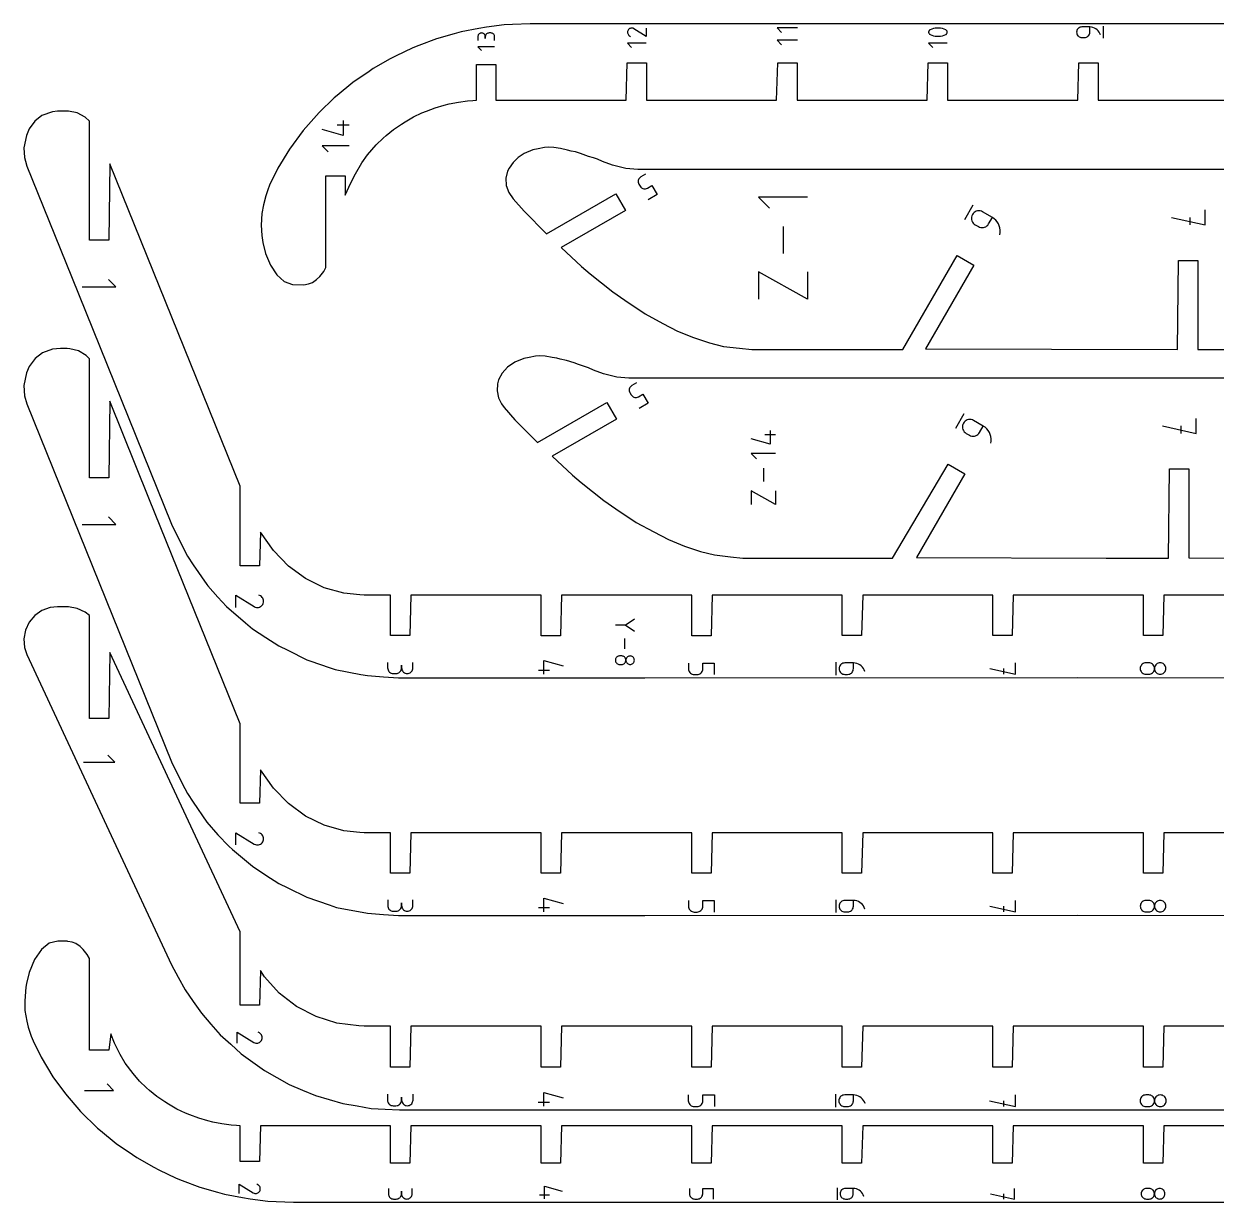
# Model space of a CAD drawing. Extents: x 8 to 595, y 8 to 396.
# Drawn here: x 229.1 to 398.8, y 226.1 to 393.7 of the extents above; entities that cross this region are included whole.
import ezdxf

# ---------------------------------------------------------------- set-up
doc = ezdxf.new("R2010")
doc.units = 0
doc.layers.add('Layer_1', color=7, linetype='CONTINUOUS')

msp = doc.modelspace()

# ---------------------------------------------------------------- linework, layer by layer
at = {"layer": 'Layer_1', "color": 5}
for points in [[(410.989445, 393.739309), (358.900279, 393.739309), (356.398344, 393.739309), (301.140628, 393.739309), (298.649847, 393.639272), (297.474099, 393.576693), (294.953883, 393.272217), (293.859806, 393.09604), (291.329621, 392.582963), (290.333881, 392.311483), (287.814225, 391.58747), (285.300405, 390.641818), (284.441088, 390.305695), (281.972504, 389.142593), (281.239495, 388.760846), (278.839171, 387.382518), (278.234404, 386.978686), (275.925223, 385.389638), (273.675661, 383.550925), (273.250709, 383.193868), (271.135464, 381.146928), (268.873068, 378.581348), (266.89735, 375.888038), (265.263686, 373.18885), (264.067935, 370.765041), (263.804407, 370.136991), (263.521973, 369.283597), (263.19566, 367.977878), (262.955147, 366.768129), (262.890229, 365.07252), (262.986283, 363.625825), (263.136425, 362.609391), (263.507375, 361.040736), (264.182637, 359.413302), (265.084196, 358.019657), (266.145757, 357.077186), (267.313, 356.67164), (268.933033, 356.623394), (269.635446, 356.767003), (270.159748, 356.951474), (270.75687, 357.375185), (271.212052, 357.798465), (271.774013, 358.516216), (272.103662, 359.06752), (272.103662, 372.095775), (274.853646, 372.095772), (274.853646, 369.370528), (275.655104, 371.133821), (276.280131, 372.408883), (277.198035, 373.956879), (278.021432, 375.082734), (279.23751, 376.507145), (280.225799, 377.463106), (280.644638, 377.835286), (281.71195, 378.707678), (282.831261, 379.477918), (283.368435, 379.815721), (284.546787, 380.492112), (285.763447, 381.065136), (286.401414, 381.334471), (287.656484, 381.806601), (288.93754, 382.174707), (289.648479, 382.348256), (290.947195, 382.611499), (292.260725, 382.770101), (293.008913, 382.829872), (293.53222, 382.857367), (293.53222, 387.945149), (296.282225, 387.945149), (296.282225, 382.895023), (314.810788, 382.882524), (314.960803, 388.185917), (317.710804, 388.185917), (317.710804, 382.895023), (336.23937, 382.882524), (336.389361, 388.185917), (339.139366, 388.185917), (339.139366, 382.895023), (357.667949, 382.882524), (357.81794, 388.185917), (360.567945, 388.185917), (360.567945, 382.895023), (379.096507, 382.882524), (379.246519, 388.185917), (381.996503, 388.185917), (381.996503, 382.895023), (400.525086, 382.882524)], [(409.868589, 312.419936), (391.340016, 312.432424), (391.190015, 306.689759), (388.44001, 306.689759), (388.44001, 312.419922), (369.911437, 312.43241), (369.761447, 306.689745), (367.011442, 306.689745), (367.011442, 312.419908), (348.482869, 312.432396), (348.332868, 306.68281), (345.582873, 306.68281), (345.582873, 312.419893), (327.0543, 312.432382), (326.904296, 306.675874), (324.154305, 306.675874), (324.154305, 312.419879), (305.625728, 312.432368), (305.475727, 306.67671), (302.725729, 306.67671), (302.725729, 312.419865), (284.197156, 312.432354), (284.047159, 306.682058), (281.297161, 306.682058), (281.297161, 312.419851), (280.028791, 312.432339), (277.537728, 312.434103), (276.917337, 312.489669), (274.653304, 312.701876), (271.852993, 313.502586), (269.204387, 314.809995), (266.772386, 316.590164), (264.617278, 318.799266), (262.793847, 321.383941), (262.618587, 316.626518), (259.868585, 316.626518), (259.868585, 327.946197), (241.340016, 373.827821), (241.190015, 362.953799), (238.440017, 362.953796), (238.440017, 379.879717), (237.834149, 380.467025), (236.704795, 381.075125), (235.477608, 381.324987), (234.748607, 381.330233), (233.869612, 381.330233), (233.15681, 381.240091), (231.665484, 380.70745), (230.644736, 379.882133), (229.843743, 378.779879), (229.478008, 377.874217), (229.108639, 376.110586), (229.202231, 374.719125), (229.329136, 374.217849), (229.543413, 373.488939), (235.877958, 357.80294), (250.117441, 322.542241), (251.629351, 319.438541), (252.412973, 318.003653), (253.186117, 316.77611), (255.16078, 313.938972), (255.295587, 313.752903), (256.709468, 312.15489), (257.957839, 310.823207), (260.649526, 308.496426), (261.64691, 307.659563), (263.5562, 306.414363), (265.373037, 305.229496), (266.662295, 304.595653), (269.37758, 303.260791), (269.949725, 303.061627), (272.532866, 302.162435), (273.416853, 301.880869), (277.040809, 301.171405), (278.009321, 300.988645), (280.282784, 300.811861), (282.412323, 300.667793), (317.48896, 300.665324), (379.100734, 300.705139), (440.712486, 300.665324)], [(473.13026, 373.000774), (317.654969, 373.000774), (316.506998, 373.000774), (314.774965, 373.159238), (312.899789, 373.639637), (311.478409, 374.137029), (310.755779, 374.468707), (310.188822, 374.653979), (309.47582, 374.870528), (308.303687, 375.291159), (307.596499, 375.5075), (306.973948, 375.645172), (306.471868, 375.786519), (305.46969, 375.980244), (304.546297, 376.13325), (303.797354, 376.201799), (303.197928, 376.138648), (302.292859, 375.958234), (301.549644, 375.791691), (300.2907, 375.287437), (299.437133, 374.704564), (298.734375, 374.020634), (298.182751, 373.220392), (297.935288, 372.770015), (297.700419, 371.759963), (297.75965, 370.735426), (298.113098, 369.743577), (298.742644, 368.82959), (300.283786, 367.090988), (303.465937, 363.856725), (313.33916, 369.557035), (314.71416, 367.175464), (305.564795, 361.893076), (308.459386, 359.195906), (309.690556, 358.156178), (312.943682, 355.587833), (314.63559, 354.424234), (317.54027, 352.481473), (320.060056, 351.114844), (322.152564, 350.028567), (324.397462, 349.11483), (326.666423, 348.36063), (328.657377, 347.846781), (330.959531, 347.57118), (332.730211, 347.40916), (354.200682, 347.40916), (361.922765, 360.784214), (364.30434, 359.409213), (357.425657, 347.494984), (393.293634, 347.40916), (393.443625, 360.079967), (396.19363, 360.079967), (396.19363, 347.421659), (405.229426, 347.40916)], [(409.870699, 278.618213), (391.342126, 278.630701), (391.192125, 272.888036), (388.44212, 272.888036), (388.44212, 278.618199), (369.913547, 278.630687), (369.763557, 272.888022), (367.013552, 272.888022), (367.013552, 278.618185), (348.484979, 278.630673), (348.334978, 272.881087), (345.584983, 272.881087), (345.584983, 278.61817), (327.05641, 278.630659), (326.906406, 272.874151), (324.156415, 272.874151), (324.156415, 278.618156), (305.627838, 278.630645), (305.477837, 272.874987), (302.727839, 272.874987), (302.727839, 278.618142), (284.199266, 278.630631), (284.049269, 272.880335), (281.299271, 272.880335), (281.299271, 278.618128), (280.030901, 278.630616), (277.539838, 278.63238), (276.919447, 278.687946), (274.655414, 278.900153), (271.855103, 279.700863), (269.206497, 281.008272), (266.774496, 282.788441), (264.619388, 284.997543), (262.795957, 287.582218), (262.620697, 282.824795), (259.870695, 282.824795), (259.870695, 294.144474), (246.900232, 326.263045), (241.342126, 340.026377), (241.192125, 329.152351), (238.442127, 329.152351), (238.442127, 346.078276), (237.956423, 346.548874), (236.862889, 347.189413), (235.656195, 347.487334), (235.271505, 347.52851), (234.335265, 347.52851), (233.15892, 347.438368), (231.737077, 346.934926), (230.690075, 346.115363), (229.861245, 344.999333), (229.480118, 344.072494), (229.10284, 342.257054), (229.211446, 340.823647), (229.545523, 339.687216), (250.119551, 288.740518), (251.631461, 285.636818), (252.415083, 284.20193), (253.188227, 282.974387), (255.16289, 280.137249), (256.711578, 278.353167), (258.25993, 276.701486), (258.806679, 276.242731), (261.64902, 273.85784), (263.55831, 272.61264), (265.375147, 271.427773), (266.664405, 270.79393), (269.37969, 269.459068), (272.534976, 268.360712), (273.616113, 268.016348), (278.011431, 267.186922), (280.284894, 267.010138), (282.414433, 266.86607), (317.49107, 266.863601), (379.102833, 266.903416), (440.714596, 266.863601)], [(470.700959, 343.315747), (315.225675, 343.315747), (313.493642, 343.474211), (311.618466, 343.95461), (310.154417, 344.465969), (309.475197, 344.783631), (308.031701, 345.246352), (307.400906, 345.479838), (306.333936, 345.821993), (305.451089, 346.021179), (304.949718, 346.163736), (304.277538, 346.277962), (303.281904, 346.44817), (302.514232, 346.516941), (301.915667, 346.453543), (301.003514, 346.271196), (300.268653, 346.106664), (298.995538, 345.596558), (297.953397, 344.878743), (297.174245, 344.033879), (296.65423, 343.085002), (296.524845, 342.530845), (296.452261, 341.495368), (296.662802, 340.531099), (297.102501, 339.663739), (297.461307, 339.144563), (299.002452, 337.405961), (302.184621, 334.171698), (312.057833, 339.872008), (313.432834, 337.490437), (304.283479, 332.208049), (307.178049, 329.510879), (308.40924, 328.471151), (311.662359, 325.902806), (313.354267, 324.739207), (316.258944, 322.796446), (318.77873, 321.429817), (320.871238, 320.34354), (323.116139, 319.429806), (325.3851, 318.675603), (327.376051, 318.161757), (329.678205, 317.886153), (331.448888, 317.724133), (352.746145, 317.724133), (360.641442, 331.099187), (363.023013, 329.724186), (356.144334, 317.809957), (383.126503, 317.724133), (392.012308, 317.724133), (392.162309, 330.39494), (394.912304, 330.39494), (394.912304, 317.736632), (430.806623, 317.724133)], [(409.869809, 251.103974), (391.341236, 251.116463), (391.191235, 245.274689), (388.44123, 245.274689), (388.44123, 251.103964), (379.101954, 251.116452), (369.912668, 251.116452), (369.762667, 245.274678), (367.012662, 245.274678), (367.012662, 251.103953), (348.484089, 251.116441), (348.334088, 245.274667), (345.584093, 245.274667), (345.584093, 251.103943), (327.05552, 251.116431), (326.905516, 245.274657), (324.155525, 245.274657), (324.155525, 251.103932), (305.626945, 251.11642), (305.476947, 245.274646), (302.726949, 245.274646), (302.726949, 251.103921), (284.198376, 251.11641), (284.048379, 245.274636), (281.298381, 245.274636), (281.298374, 251.103911), (277.538948, 251.116399), (276.758149, 251.133438), (273.664612, 251.540713), (270.688791, 252.478986), (267.92109, 253.919751), (265.445649, 255.81923), (263.33765, 258.119708), (262.769808, 259.011047), (262.619807, 254.075189), (259.869805, 254.075189), (259.869805, 264.552526), (252.198917, 281.00291), (241.341236, 304.287283), (241.191235, 294.886849), (238.441237, 294.886849), (238.441237, 309.528379), (237.835366, 310.03676), (236.706015, 310.56339), (235.478824, 310.779777), (234.542101, 310.784321), (233.870832, 310.784321), (232.837673, 310.671171), (231.666704, 310.244973), (230.645956, 309.530231), (229.844963, 308.57565), (229.318337, 307.446292), (229.10195, 306.219109), (229.210556, 304.97774), (229.54463, 303.993561), (241.542418, 278.264233), (250.127435, 259.853607), (251.088108, 258.065716), (252.048779, 256.277824), (253.205664, 254.610176), (254.362546, 252.942532), (255.70078, 251.416564), (257.039018, 249.890595), (258.541396, 248.525934), (260.043774, 247.161277), (261.690971, 245.975457), (263.338172, 244.789633), (265.109028, 243.797908), (266.879888, 242.80619), (268.751624, 242.021305), (270.623361, 241.23642), (272.571915, 240.668462), (274.520472, 240.100501), (276.520796, 239.756793), (278.521124, 239.413081), (280.547497, 239.298016), (282.573867, 239.18295), (379.101943, 239.18295), (475.630027, 239.18295)], [(409.870724, 236.911346), (391.342162, 236.923845), (391.192161, 231.620452), (388.442156, 231.620452), (388.442156, 236.911346), (385.381812, 236.923845), (369.913583, 236.923845), (369.763593, 231.620452), (367.013588, 231.620452), (367.013588, 236.911346), (348.485015, 236.923845), (348.33501, 231.620452), (345.585019, 231.620452), (345.585019, 236.911346), (327.056443, 236.923845), (326.906442, 231.620452), (324.156451, 231.620452), (324.156451, 236.911346), (305.627874, 236.923845), (305.477873, 231.620452), (302.727875, 231.620452), (302.727875, 236.911346), (284.199302, 236.923845), (284.049301, 231.620452), (281.2993, 231.620452), (281.2993, 236.911346), (262.77073, 236.923845), (262.620729, 231.86122), (259.870731, 231.86122), (259.870731, 236.949002), (259.347421, 236.976497), (258.599229, 237.036268), (257.285692, 237.19487), (255.986987, 237.458113), (255.276034, 237.631662), (253.994988, 237.999768), (252.739921, 238.471898), (252.101955, 238.741233), (250.885302, 239.314257), (249.706932, 239.990648), (249.169768, 240.328451), (248.050461, 241.098688), (246.983142, 241.971083), (246.564293, 242.343263), (245.576007, 243.299224), (244.654943, 244.35501), (243.536531, 245.84949), (242.797194, 247.071029), (241.993609, 248.672548), (241.470788, 250.036655), (241.192161, 247.710594), (238.442159, 247.710594), (238.442159, 260.738849), (238.112513, 261.290153), (237.550552, 262.007904), (237.095363, 262.431184), (236.498252, 262.854895), (235.97396, 263.039366), (235.361831, 263.179034), (235.271537, 263.182975), (233.919848, 263.182975), (232.717772, 262.89894), (231.591698, 262.023116), (230.613368, 260.61271), (229.845889, 258.765633), (229.474929, 257.196978), (229.363381, 256.646193), (229.22874, 254.733845), (229.261827, 253.353323), (229.534171, 251.828491), (229.717069, 250.987236), (230.142911, 249.669378), (230.406436, 249.041328), (231.55054, 246.705688), (233.235862, 243.918331), (235.013682, 241.487453), (237.169175, 238.980007), (239.589216, 236.612505), (240.014158, 236.255448), (242.263723, 234.416731), (244.572915, 232.827683), (245.177664, 232.423847), (247.578003, 231.04552), (248.311012, 230.663776), (250.779592, 229.500674), (251.638902, 229.164551), (254.152736, 228.218899), (256.672385, 227.494886), (257.668132, 227.223406), (260.198303, 226.710329), (261.292376, 226.534155), (263.812603, 226.229676), (264.988359, 226.167097), (267.479135, 226.06706), (322.736855, 226.067056), (325.23878, 226.06706), (377.327945, 226.06706), (432.966969, 226.06706)]]:
    msp.add_lwpolyline(points, dxfattribs=at)
at = {"layer": 'Layer_1', "color": 1}
for points in [[(296.106722, 391.376799), (296.106722, 391.909557), (296.106722, 391.909557), (296.098114, 392.005375), (296.073349, 392.095534), (296.033926, 392.178539), (295.981366, 392.252887), (295.917178, 392.317082), (295.842915, 392.369621), (295.760061, 392.409005), (295.670166, 392.433735), (295.574715, 392.442307), (295.307955, 392.442307), (295.307955, 392.442307), (295.212571, 392.433735), (295.122698, 392.409005), (295.039841, 392.369621), (294.965556, 392.317082), (294.901372, 392.252887), (294.84879, 392.178539), (294.809343, 392.095534), (294.784578, 392.005375), (294.77597, 391.909557), (294.77597, 391.6428), (294.77597, 391.909557), (294.77597, 391.909557), (294.767362, 392.005375), (294.742562, 392.095534), (294.703072, 392.178539), (294.650427, 392.252887), (294.586112, 392.317082), (294.511634, 392.369621), (294.428544, 392.409005), (294.338303, 392.433735), (294.242464, 392.442307), (294.242464, 392.442307), (294.147056, 392.433735), (294.057182, 392.409005), (293.97435, 392.369621), (293.900065, 392.317082), (293.835877, 392.252887), (293.783275, 392.178539), (293.743852, 392.095534), (293.719051, 392.005375), (293.710444, 391.909557), (293.710444, 391.376799)], [(317.659408, 393.135625), (317.659408, 391.959944), (315.910505, 393.046309), (315.910505, 393.046309), (315.908741, 393.04772), (315.906978, 393.049131), (315.905214, 393.050189), (315.90345, 393.051248), (315.901686, 393.052306), (315.899922, 393.053364), (315.898158, 393.054423), (315.896041, 393.055481), (315.893925, 393.056539), (315.893925, 393.056539), (315.797613, 393.101395), (315.697791, 393.127606), (315.596678, 393.135791), (315.496577, 393.126619), (315.399704, 393.100725), (315.308324, 393.058741), (315.224716, 393.001319), (315.151119, 392.929098), (315.089775, 392.842721), (315.089775, 392.842721), (315.045547, 392.746141), (315.019759, 392.646157), (315.011786, 392.544997), (315.0211, 392.444897), (315.047064, 392.348098), (315.089136, 392.256827), (315.146713, 392.173328), (315.21923, 392.099827), (315.306091, 392.038571), (315.454166, 391.961373)], [(339.231197, 393.179976), (336.297526, 393.179976), (336.949921, 392.527785)], [(382.313699, 392.164661), (382.313699, 392.164661), (382.233612, 392.37958), (382.125358, 392.57685), (381.991701, 392.754431), (381.835378, 392.910281), (381.659183, 393.042368), (381.465851, 393.148653), (381.258132, 393.227093), (381.03881, 393.275653), (380.810615, 393.292304), (379.681935, 393.292304), (379.681935, 393.292304), (379.546715, 393.280204), (379.41944, 393.245314), (379.302201, 393.189755), (379.197147, 393.11564), (379.106434, 393.025086), (379.032146, 392.920205), (378.976446, 392.803111), (378.941451, 392.675927), (378.929315, 392.540757), (378.929315, 392.540757), (378.941451, 392.405873), (378.976446, 392.278834), (379.032146, 392.161782), (379.106434, 392.056866), (379.197147, 391.966227), (379.302201, 391.891999), (379.41944, 391.836323), (379.546715, 391.801353), (379.681935, 391.789217), (380.058225, 391.789217), (380.058225, 391.789217), (380.193424, 391.801353), (380.320678, 391.836323), (380.437899, 391.891999), (380.542906, 391.966227), (380.633599, 392.056866), (380.707865, 392.161782), (380.763523, 392.278834), (380.798483, 392.405873), (380.810619, 392.540757), (380.810619, 393.292301)], [(382.736743, 391.695293), (382.736743, 393.387484)], [(296.106807, 390.477198), (293.707664, 390.477198), (294.241159, 389.943836)], [(317.659387, 390.967132), (315.012199, 390.967132), (315.600879, 390.378628)], [(339.231197, 391.427662), (336.297526, 391.427662), (336.949921, 390.775471)], [(360.519215, 390.968328), (357.866644, 390.968328), (358.456531, 390.378628)], [(274.547485, 379.983791), (274.547485, 377.8466), (271.554126, 378.700128)], [(275.403182, 379.343164), (273.693727, 379.343164)], [(275.403182, 376.403323), (271.554126, 376.403323), (272.410061, 375.547625)], [(317.554664, 372.329466), (316.913014, 371.959014), (316.913014, 371.959014), (316.803825, 371.882169), (316.712608, 371.789695), (316.640108, 371.684469), (316.587142, 371.569364), (316.55444, 371.44725), (316.542833, 371.320998), (316.553064, 371.19349), (316.585943, 371.067598), (316.642229, 370.946189), (316.826777, 370.626545), (316.826777, 370.626545), (316.903743, 370.517152), (316.99623, 370.425874), (317.101383, 370.353459), (317.216364, 370.300631), (317.338287, 370.26814), (317.464303, 370.256721), (317.591554, 370.267106), (317.717192, 370.300042), (317.838353, 370.356257), (318.480003, 370.726712), (319.222893, 369.43998), (317.939608, 368.699069)], [(340.645447, 369.058056), (333.652248, 369.058056), (335.207363, 367.503382)], [(364.177978, 367.94035), (362.977976, 365.861889)], [(367.987213, 363.738139), (367.987213, 363.738139), (368.04074, 364.059826), (368.047231, 364.379619), (368.008637, 364.693091), (367.926824, 364.995816), (367.803736, 365.28338), (367.641258, 365.551353), (367.441303, 365.795309), (367.205789, 366.010832), (366.936609, 366.193493), (365.554972, 366.991184), (365.554972, 366.991184), (365.380308, 367.072153), (365.199192, 367.119447), (365.015751, 367.134179), (364.834131, 367.117478), (364.658451, 367.070463), (364.49285, 366.994249), (364.34147, 366.889961), (364.208437, 366.758717), (364.09788, 366.601639), (364.09788, 366.601639), (364.016932, 366.427018), (363.969681, 366.246004), (363.95504, 366.062704), (363.971868, 365.881228), (364.019055, 365.705686), (364.095485, 365.540184), (364.200041, 365.388828), (364.331624, 365.255729), (364.489097, 365.144995), (364.948953, 364.879498), (364.948953, 364.879498), (365.1235, 364.798536), (365.304345, 364.75126), (365.487387, 364.736563), (365.668567, 364.753341), (365.843795, 364.800476), (366.008997, 364.87686), (366.160095, 364.981381), (366.293026, 365.112931), (366.403688, 365.270397), (366.936633, 366.193493)], [(392.418633, 366.205569), (397.218629, 365.138469), (397.218629, 367.272972)], [(337.148848, 364.881368), (337.148848, 361.057606)], [(395.08111, 365.138469), (395.08111, 366.205569)], [(340.645447, 358.434502), (340.645447, 354.551534), (333.652248, 358.434502), (333.652248, 354.551534)], [(237.419099, 356.307095), (242.210933, 356.307095), (241.145346, 357.372379)], [(316.273337, 342.644439), (315.631691, 342.273987), (315.631691, 342.273987), (315.522503, 342.197142), (315.431281, 342.104672), (315.358786, 341.999442), (315.305816, 341.884337), (315.273149, 341.762223), (315.261542, 341.635971), (315.271773, 341.508463), (315.304652, 341.382571), (315.360938, 341.261162), (315.545486, 340.941518), (315.545486, 340.941518), (315.622452, 340.832125), (315.714943, 340.74085), (315.820102, 340.668432), (315.935073, 340.615604), (316.056996, 340.583113), (316.183012, 340.571694), (316.310266, 340.582079), (316.435904, 340.615015), (316.557062, 340.671233), (317.198712, 341.041685), (317.941606, 339.754953), (316.658317, 339.014042)], [(362.896655, 338.255323), (361.696654, 336.176862)], [(366.705886, 334.053112), (366.705886, 334.053112), (366.759413, 334.374799), (366.765904, 334.694592), (366.727311, 335.008064), (366.645512, 335.310789), (366.522414, 335.598353), (366.359935, 335.866326), (366.159977, 336.110282), (365.924462, 336.325805), (365.655282, 336.508466), (364.273649, 337.306157), (364.273649, 337.306157), (364.098982, 337.387126), (363.917866, 337.43442), (363.734425, 337.449152), (363.552805, 337.432451), (363.377128, 337.385436), (363.211527, 337.309222), (363.060147, 337.204934), (362.927111, 337.07369), (362.816557, 336.916612), (362.816557, 336.916612), (362.735605, 336.741991), (362.688354, 336.560977), (362.673714, 336.377677), (362.690542, 336.196205), (362.737729, 336.020659), (362.814155, 335.855157), (362.918715, 335.703801), (363.050294, 335.570702), (363.207767, 335.459968), (363.667623, 335.194471), (363.667623, 335.194471), (363.84217, 335.113509), (364.023018, 335.066233), (364.206061, 335.05154), (364.38724, 335.068314), (364.562465, 335.115449), (364.727667, 335.191833), (364.878769, 335.296354), (365.011696, 335.427904), (365.122359, 335.58537), (365.655304, 336.508466)], [(391.137306, 336.520542), (395.937306, 335.453442), (395.937306, 337.587945)], [(393.799784, 335.453442), (393.799784, 336.520542)], [(335.321217, 335.855408), (335.321217, 333.913923), (332.60196, 334.68929)], [(336.098559, 335.273444), (334.545628, 335.273444)], [(336.098559, 332.602807), (332.60196, 332.602807), (333.379517, 331.825468)], [(334.350259, 330.514465), (334.350259, 328.602582)], [(336.098559, 327.291029), (336.098559, 325.349548), (332.60196, 327.291029), (332.60196, 325.349548)], [(237.421209, 322.505372), (242.213043, 322.505372), (241.147456, 323.570656)], [(259.270225, 310.692563), (259.270225, 312.445367), (261.877655, 310.825719), (261.877655, 310.825719), (261.880054, 310.823955), (261.882488, 310.822191), (261.884957, 310.820427), (261.887462, 310.818663), (261.890073, 310.816899), (261.892789, 310.815136), (261.895611, 310.813372), (261.898575, 310.811608), (261.901714, 310.809844), (261.901714, 310.809844), (262.045302, 310.742964), (262.194142, 310.703901), (262.34487, 310.691695), (262.494127, 310.705383), (262.638551, 310.743994), (262.774772, 310.806581), (262.899433, 310.892193), (263.009168, 310.999868), (263.100612, 311.128649), (263.100612, 311.128649), (263.166539, 311.272632), (263.205006, 311.421698), (263.216873, 311.572518), (263.20302, 311.721753), (263.164302, 311.866071), (263.101586, 312.002141), (263.015741, 312.126633), (262.907628, 312.236216), (262.77812, 312.327543), (262.557348, 312.442637)], [(315.991376, 307.288194), (314.688829, 308.188737), (315.991376, 309.089445)], [(314.793647, 308.188737), (313.290937, 308.188737)], [(314.641158, 304.798796), (314.641158, 306.275256)], [(280.880488, 302.873967), (280.880488, 302.078192), (280.880488, 302.078192), (280.893329, 301.93507), (280.930332, 301.800394), (280.989225, 301.676413), (281.067742, 301.565359), (281.163606, 301.46947), (281.274551, 301.390991), (281.398306, 301.332169), (281.532587, 301.295223), (281.675141, 301.282417), (282.073593, 301.282417), (282.073593, 301.282417), (282.21608, 301.295223), (282.350337, 301.332169), (282.47408, 301.390991), (282.585026, 301.46947), (282.680914, 301.565359), (282.759449, 301.676413), (282.818374, 301.800394), (282.855391, 301.93507), (282.868232, 302.078192), (282.868232, 302.47664), (282.868232, 302.078192), (282.868232, 302.078192), (282.881073, 301.93507), (282.918111, 301.800394), (282.977092, 301.676413), (283.055751, 301.565359), (283.151819, 301.46947), (283.263054, 301.390991), (283.387182, 301.332169), (283.521961, 301.295223), (283.665122, 301.282417), (283.665122, 301.282417), (283.807616, 301.295223), (283.941865, 301.332169), (284.065609, 301.390991), (284.176561, 301.46947), (284.272443, 301.565359), (284.350985, 301.676413), (284.409903, 301.800394), (284.446927, 301.93507), (284.459768, 302.078192), (284.459768, 302.873967)], [(303.127212, 301.196731), (303.127212, 303.143323), (305.85363, 302.365917)], [(323.696621, 302.783695), (323.696621, 301.969759), (323.696621, 301.969759), (323.709745, 301.82367), (323.747612, 301.686086), (323.807909, 301.559319), (323.888321, 301.445693), (323.986548, 301.347526), (324.10028, 301.267131), (324.22722, 301.206838), (324.365047, 301.16896), (324.511464, 301.155837), (324.91694, 301.155837), (324.91694, 301.155837), (325.063293, 301.16896), (325.200933, 301.206817), (325.327594, 301.267085), (325.441005, 301.347455), (325.538887, 301.445601), (325.618964, 301.559221), (325.678986, 301.685995), (325.716666, 301.823613), (325.729719, 301.969762), (325.729719, 302.783698), (327.361961, 302.783698), (327.361961, 301.155826)], [(344.669719, 302.896869), (344.669719, 301.066351)], [(348.788395, 301.573864), (348.788395, 301.573864), (348.701072, 301.806758), (348.58341, 302.02047), (348.438373, 302.212808), (348.268884, 302.381577), (348.077919, 302.524576), (347.868404, 302.63962), (347.643286, 302.724502), (347.405531, 302.777045), (347.158079, 302.795036), (345.94125, 302.795036), (345.94125, 302.795036), (345.795006, 302.781913), (345.65733, 302.744081), (345.530549, 302.683855), (345.416948, 302.603559), (345.318837, 302.505508), (345.238513, 302.392012), (345.17829, 302.265397), (345.140469, 302.127976), (345.127345, 301.982064), (345.127345, 301.982064), (345.140469, 301.835848), (345.17829, 301.698264), (345.238513, 301.571596), (345.318837, 301.458139), (345.416948, 301.36018), (345.530549, 301.280011), (345.65733, 301.219912), (345.795006, 301.182172), (345.94125, 301.169084), (346.346242, 301.169084), (346.346242, 301.169084), (346.492422, 301.182172), (346.6299, 301.219912), (346.756413, 301.280011), (346.869679, 301.36018), (346.967455, 301.458139), (347.047448, 301.571596), (347.107392, 301.698264), (347.14503, 301.835848), (347.158082, 301.982064), (347.158082, 302.795036)], [(366.558507, 301.995441), (370.214378, 301.182694), (370.214378, 302.808417)], [(302.34783, 301.780225), (303.90484, 301.780225)], [(368.586365, 301.182694), (368.586365, 301.995441)], [(237.583677, 288.68454), (242.048795, 288.68454), (241.055864, 289.677193)], [(259.272335, 276.89084), (259.272335, 278.643644), (261.879765, 277.023996), (261.879765, 277.023996), (261.882164, 277.022232), (261.884598, 277.020468), (261.887067, 277.018704), (261.889572, 277.01694), (261.892183, 277.015176), (261.894899, 277.013413), (261.897721, 277.011649), (261.900685, 277.009885), (261.903824, 277.008121), (261.903824, 277.008121), (262.047412, 276.941241), (262.196252, 276.902178), (262.34698, 276.889972), (262.496237, 276.90366), (262.640661, 276.942271), (262.776882, 277.004858), (262.901543, 277.09047), (263.011278, 277.198145), (263.102722, 277.326926), (263.102722, 277.326926), (263.168649, 277.470909), (263.207116, 277.619975), (263.218983, 277.770795), (263.20513, 277.92003), (263.166412, 278.064348), (263.103696, 278.200418), (263.017851, 278.32491), (262.909738, 278.434493), (262.78023, 278.52582), (262.559458, 278.640914)], [(280.882598, 269.072244), (280.882598, 268.276465), (280.882598, 268.276465), (280.895439, 268.133343), (280.932442, 267.998671), (280.991335, 267.874687), (281.069852, 267.763636), (281.165716, 267.667747), (281.276661, 267.589268), (281.400416, 267.530439), (281.534697, 267.4935), (281.677251, 267.480694), (282.075696, 267.480694), (282.075696, 267.480694), (282.21819, 267.4935), (282.352447, 267.530439), (282.47619, 267.589268), (282.587136, 267.667747), (282.683024, 267.763636), (282.761559, 267.874687), (282.820484, 267.998671), (282.857501, 268.133343), (282.870342, 268.276465), (282.870342, 268.674917), (282.870342, 268.276465), (282.870342, 268.276465), (282.883183, 268.133343), (282.920221, 267.998671), (282.979202, 267.874687), (283.057861, 267.763636), (283.153929, 267.667747), (283.265164, 267.589268), (283.389292, 267.530439), (283.524071, 267.4935), (283.667232, 267.480694), (283.667232, 267.480694), (283.809726, 267.4935), (283.943975, 267.530439), (284.067719, 267.589268), (284.178671, 267.667747), (284.274553, 267.763636), (284.353095, 267.874687), (284.412013, 267.998671), (284.449037, 268.133343), (284.461878, 268.276465), (284.461878, 269.072244)], [(303.129322, 267.395008), (303.129322, 269.3416), (305.85574, 268.564194)], [(323.698731, 268.981972), (323.698731, 268.168036), (323.698731, 268.168036), (323.711855, 268.021947), (323.749722, 267.884363), (323.810019, 267.757596), (323.890431, 267.64397), (323.988658, 267.545803), (324.10239, 267.465408), (324.22933, 267.405118), (324.367157, 267.367237), (324.513574, 267.354114), (324.91905, 267.354114), (324.91905, 267.354114), (325.065403, 267.367237), (325.203043, 267.405094), (325.329704, 267.465362), (325.443115, 267.545732), (325.540997, 267.643878), (325.621074, 267.757498), (325.681096, 267.884275), (325.718776, 268.02189), (325.731829, 268.168039), (325.731829, 268.981975), (327.364071, 268.981975), (327.364071, 267.354103)], [(344.671829, 269.095146), (344.671829, 267.264628)], [(348.790505, 267.772141), (348.790505, 267.772141), (348.703182, 268.005035), (348.58552, 268.218747), (348.440483, 268.411085), (348.270994, 268.579854), (348.080029, 268.722853), (347.870514, 268.837897), (347.645396, 268.922786), (347.407641, 268.975322), (347.160189, 268.993313), (345.94336, 268.993313), (345.94336, 268.993313), (345.797116, 268.98019), (345.65944, 268.942358), (345.532659, 268.882132), (345.419058, 268.801836), (345.320947, 268.703785), (345.240623, 268.590289), (345.1804, 268.463677), (345.142579, 268.326253), (345.129455, 268.180341), (345.129455, 268.180341), (345.142579, 268.034125), (345.1804, 267.896541), (345.240623, 267.769873), (345.320947, 267.656416), (345.419058, 267.558457), (345.532659, 267.478288), (345.65944, 267.418189), (345.797116, 267.380449), (345.94336, 267.367361), (346.348352, 267.367361), (346.348352, 267.367361), (346.494532, 267.380449), (346.63201, 267.418189), (346.758523, 267.478288), (346.871789, 267.558457), (346.969565, 267.656416), (347.049558, 267.769873), (347.109502, 267.896541), (347.14714, 268.034125), (347.160192, 268.180341), (347.160192, 268.993313)], [(366.560617, 268.193718), (370.216488, 267.380971), (370.216488, 269.006694)], [(368.588475, 267.380971), (368.588475, 268.193718)], [(302.34994, 267.978502), (303.90695, 267.978502)], [(259.454, 248.678472), (259.454, 250.269126), (261.820215, 248.799309), (261.820215, 248.799309), (261.822402, 248.797545), (261.824589, 248.795781), (261.826812, 248.794017), (261.829105, 248.792606), (261.831469, 248.791195), (261.833938, 248.789784), (261.836513, 248.788373), (261.839194, 248.786962), (261.842017, 248.785551), (261.842017, 248.785551), (261.972319, 248.724866), (262.10739, 248.689412), (262.244176, 248.678334), (262.379625, 248.690752), (262.510689, 248.725783), (262.634306, 248.782587), (262.747435, 248.860279), (262.847017, 248.957988), (262.930004, 249.074853), (262.930004, 249.074853), (262.989832, 249.205518), (263.024736, 249.340798), (263.03551, 249.477665), (263.022937, 249.613097), (262.9878, 249.744062), (262.930886, 249.867548), (262.852982, 249.980522), (262.754871, 250.079959), (262.637343, 250.162841), (262.436994, 250.267288)], [(237.752959, 241.966581), (241.881362, 241.966581), (240.963307, 242.884378)], [(280.853983, 241.409497), (280.853983, 240.601413), (280.853983, 240.601413), (280.867036, 240.456079), (280.90461, 240.319318), (280.96442, 240.193419), (281.044148, 240.080643), (281.141497, 239.983276), (281.254157, 239.903587), (281.379823, 239.843848), (281.516189, 239.806333), (281.660941, 239.793316), (282.06556, 239.793316), (282.06556, 239.793316), (282.210251, 239.806333), (282.346586, 239.843848), (282.472242, 239.903587), (282.584912, 239.983276), (282.682279, 240.080643), (282.762031, 240.193419), (282.821866, 240.319318), (282.859458, 240.456079), (282.872511, 240.601413), (282.872511, 241.006028), (282.872511, 240.601413), (282.872511, 240.601413), (282.885563, 240.456079), (282.92318, 240.319318), (282.983071, 240.193419), (283.062944, 240.080643), (283.160504, 239.983276), (283.273457, 239.903587), (283.399508, 239.843848), (283.536371, 239.806333), (283.681747, 239.793316), (283.681747, 239.793316), (283.826443, 239.806333), (283.962777, 239.843848), (284.08843, 239.903587), (284.2011, 239.983276), (284.298467, 240.080643), (284.378223, 240.193419), (284.438054, 240.319318), (284.475649, 240.456079), (284.488702, 240.601413), (284.488702, 241.409497)], [(303.113865, 239.714491), (303.113865, 241.690209), (305.881079, 240.901176)], [(323.670498, 241.326223), (323.670498, 240.500145), (323.670498, 240.500145), (323.683833, 240.351879), (323.722257, 240.212243), (323.78345, 240.083585), (323.865065, 239.968265), (323.96476, 239.86863), (324.080193, 239.78704), (324.209016, 239.725847), (324.348907, 239.687401), (324.497511, 239.674066), (324.909037, 239.674066), (324.909037, 239.674066), (325.057563, 239.687401), (325.197263, 239.725826), (325.325809, 239.78699), (325.440906, 239.86856), (325.540255, 239.96817), (325.621539, 240.083486), (325.682449, 240.212155), (325.72069, 240.351826), (325.733955, 240.500148), (325.733955, 241.326227), (327.39055, 241.326227), (327.39055, 239.674073)], [(344.634063, 241.42969), (344.634063, 239.569672)], [(348.819111, 240.085356), (348.819111, 240.085356), (348.730381, 240.322006), (348.610824, 240.539166), (348.463448, 240.734604), (348.291239, 240.90609), (348.097183, 241.051392), (347.884296, 241.168288), (347.655551, 241.254542), (347.413966, 241.307932), (347.162516, 241.326206), (345.926083, 241.326206), (345.926083, 241.326206), (345.777482, 241.312871), (345.637588, 241.274432), (345.508765, 241.213236), (345.393332, 241.131649), (345.293637, 241.032014), (345.212033, 240.916691), (345.15084, 240.788033), (345.112405, 240.648396), (345.09907, 240.500131), (345.09907, 240.500131), (345.112405, 240.351558), (345.15084, 240.21176), (345.212033, 240.083052), (345.293637, 239.967771), (345.393332, 239.868228), (345.508765, 239.786765), (345.637588, 239.725699), (345.777482, 239.687352), (345.926083, 239.674052), (346.337609, 239.674052), (346.337609, 239.674052), (346.486135, 239.687352), (346.625835, 239.725699), (346.754381, 239.786765), (346.869478, 239.868228), (346.968827, 239.967771), (347.050111, 240.083052), (347.111025, 240.21176), (347.149262, 240.351558), (347.162527, 240.500131), (347.162527, 241.326209)], [(366.528075, 240.501221), (370.247249, 239.674398), (370.247249, 241.328273)], [(302.322818, 240.306717), (303.903128, 240.306717)], [(368.591042, 239.674398), (368.591042, 240.501221)], [(259.737967, 227.297619), (259.737967, 228.63687), (261.730195, 227.399357), (261.730195, 227.399357), (261.732029, 227.397946), (261.733864, 227.396535), (261.735733, 227.395124), (261.737638, 227.393713), (261.739614, 227.392301), (261.74166, 227.39089), (261.743812, 227.389479), (261.74607, 227.388068), (261.748469, 227.386657), (261.748469, 227.386657), (261.858179, 227.335557), (261.9719, 227.305712), (262.087065, 227.296364), (262.201107, 227.306806), (262.311456, 227.336298), (262.415536, 227.384121), (262.510783, 227.449529), (262.594627, 227.5318), (262.664495, 227.630197), (262.664495, 227.630197), (262.714868, 227.740211), (262.744258, 227.854105), (262.753328, 227.96934), (262.742812, 228.08418), (262.713228, 228.194451), (262.66531, 228.298418), (262.599718, 228.393534), (262.517118, 228.477259), (262.418161, 228.547042), (262.24948, 228.634975)], [(280.982216, 228.016944), (280.982216, 227.265404), (280.982216, 227.265404), (280.994352, 227.130237), (281.029312, 227.00305), (281.084934, 226.88596), (281.159085, 226.781075), (281.249622, 226.690521), (281.3544, 226.616406), (281.471268, 226.56085), (281.598092, 226.52596), (281.732719, 226.51386), (282.10902, 226.51386), (282.10902, 226.51386), (282.243594, 226.52596), (282.370386, 226.56085), (282.487251, 226.616406), (282.592036, 226.690521), (282.682587, 226.781075), (282.756766, 226.88596), (282.812409, 227.00305), (282.84737, 227.130237), (282.859505, 227.265404), (282.859505, 227.641705), (282.859505, 227.265404), (282.859505, 227.265404), (282.871641, 227.130237), (282.906636, 227.00305), (282.96234, 226.88596), (283.036621, 226.781075), (283.127355, 226.690521), (283.232406, 226.616406), (283.349634, 226.56085), (283.476919, 226.52596), (283.612125, 226.51386), (283.612125, 226.51386), (283.746692, 226.52596), (283.873487, 226.56085), (283.990352, 226.616406), (284.095138, 226.690521), (284.185689, 226.781075), (284.25986, 226.88596), (284.315511, 227.00305), (284.350471, 227.130237), (284.362607, 227.265404), (284.362607, 228.016944)], [(303.203945, 226.550641), (303.203945, 228.348089), (305.72147, 227.630247)], [(323.839254, 228.016947), (323.839254, 227.265407), (323.839254, 227.265407), (323.85139, 227.130519), (323.88635, 227.00348), (323.942032, 226.886432), (324.016274, 226.781516), (324.106977, 226.690873), (324.211989, 226.616642), (324.329195, 226.56097), (324.45646, 226.52601), (324.591659, 226.513874), (324.966044, 226.513874), (324.966044, 226.513874), (325.101175, 226.52601), (325.228267, 226.56097), (325.34522, 226.616621), (325.449928, 226.690828), (325.54031, 226.781453), (325.614259, 226.886362), (325.66967, 227.003417), (325.704454, 227.130487), (325.716519, 227.265432), (325.716519, 228.016972), (327.223628, 228.016972), (327.223628, 226.513888)], [(344.844775, 228.111076), (344.844775, 226.418885)], [(348.652207, 226.888044), (348.652207, 226.888044), (348.571484, 227.103341), (348.462716, 227.300904), (348.328628, 227.478707), (348.171963, 227.634716), (347.995423, 227.766913), (347.801734, 227.873261), (347.593637, 227.951733), (347.373842, 228.000307), (347.145087, 228.016947), (346.02022, 228.016947), (346.02022, 228.016947), (345.885021, 228.004812), (345.757757, 227.969841), (345.64055, 227.914169), (345.535539, 227.839941), (345.444836, 227.749295), (345.370594, 227.644379), (345.314922, 227.527331), (345.279962, 227.400292), (345.267826, 227.265407), (345.267826, 227.265407), (345.279962, 227.13024), (345.314922, 227.00305), (345.370594, 226.88596), (345.444836, 226.781079), (345.535539, 226.690521), (345.64055, 226.616406), (345.757757, 226.56085), (345.885021, 226.52596), (346.02022, 226.51386), (346.394605, 226.51386), (346.394605, 226.51386), (346.529737, 226.52596), (346.656829, 226.56085), (346.773781, 226.616406), (346.878489, 226.690521), (346.968871, 226.781079), (347.04282, 226.88596), (347.098235, 227.00305), (347.133019, 227.13024), (347.145084, 227.265407), (347.145084, 228.016947)], [(366.69679, 227.266384), (370.080391, 226.514167), (370.080391, 228.01881)], [(302.484275, 227.089428), (303.921993, 227.089428)], [(368.573613, 226.514167), (368.573613, 227.266384)]]:
    msp.add_lwpolyline(points, dxfattribs=at)
for points in [[(360.484227, 392.389031), (360.484227, 392.389031), (360.507299, 392.450679), (360.518764, 392.513907), (360.519067, 392.57728), (360.508731, 392.639373), (360.488199, 392.698756), (360.457966, 392.753997), (360.418434, 392.803672), (360.370093, 392.846344), (360.313444, 392.880599), (360.313444, 392.880599), (360.074289, 392.982774), (359.828201, 393.059404), (359.577161, 393.11049), (359.323108, 393.136031), (359.068018, 393.136031), (358.813881, 393.11049), (358.562604, 393.059404), (358.316192, 392.982774), (358.076586, 392.880599), (358.076586, 392.880599), (358.05242, 392.867616), (358.029314, 392.852905), (358.007371, 392.836537), (357.986733, 392.818651), (357.967472, 392.799389), (357.949727, 392.778822), (357.933605, 392.757056), (357.919247, 392.734231), (357.906759, 392.710454), (357.906759, 392.710454), (357.883193, 392.648316), (357.87134, 392.58472), (357.870634, 392.521079), (357.880794, 392.458803), (357.901255, 392.399311), (357.931524, 392.344013), (357.971165, 392.294321), (358.019697, 392.251645), (358.076628, 392.21739), (358.076628, 392.21739), (358.315758, 392.115709), (358.561803, 392.039446), (358.812822, 391.988607), (359.066854, 391.963172), (359.321944, 391.963172), (359.576106, 391.988607), (359.827404, 392.039446), (360.073858, 392.115709), (360.313507, 392.21739), (360.313507, 392.21739), (360.337637, 392.230337), (360.360638, 392.244942), (360.38244, 392.26117), (360.402972, 392.27895), (360.422163, 392.298212), (360.439943, 392.31892), (360.456276, 392.341004), (360.471023, 392.364393)], [(313.889717, 303.786444), (313.889717, 303.786444), (313.781901, 303.776778), (313.680502, 303.748873), (313.587196, 303.704452), (313.503648, 303.645231), (313.431536, 303.572908), (313.372534, 303.489201), (313.328317, 303.39581), (313.300553, 303.294453), (313.290923, 303.186831), (313.290923, 303.186831), (313.300553, 303.079213), (313.328317, 302.977849), (313.372534, 302.884462), (313.431536, 302.800755), (313.503648, 302.728432), (313.587196, 302.669208), (313.680502, 302.624793), (313.781901, 302.596888), (313.889717, 302.587222), (314.188435, 302.587222), (314.188435, 302.587222), (314.296297, 302.596888), (314.39784, 302.624793), (314.491355, 302.66919), (314.575139, 302.728397), (314.647505, 302.800705), (314.70675, 302.884406), (314.751165, 302.977807), (314.77907, 303.079188), (314.788736, 303.186853), (314.788736, 303.186853), (314.77907, 303.29452), (314.751165, 303.395902), (314.706736, 303.489296), (314.647473, 303.573), (314.575094, 303.645308), (314.491305, 303.704512), (314.397798, 303.748916), (314.296279, 303.77682), (314.18846, 303.786487)], [(315.389209, 302.58719), (315.389209, 302.58719), (315.496581, 302.596856), (315.597743, 302.624761), (315.690986, 302.669158), (315.774587, 302.728365), (315.84684, 302.800674), (315.906018, 302.884374), (315.950419, 302.977775), (315.978324, 303.079157), (315.98799, 303.186821), (315.98799, 303.186821), (315.978324, 303.294489), (315.950419, 303.39587), (315.906018, 303.489264), (315.84684, 303.572968), (315.774587, 303.645277), (315.690986, 303.70448), (315.597743, 303.748884), (315.496581, 303.776789), (315.389209, 303.786455), (315.389209, 303.786455), (315.281337, 303.776789), (315.179783, 303.748884), (315.086247, 303.704462), (315.002431, 303.645241), (314.930037, 303.572918), (314.870774, 303.489211), (314.826331, 303.39582), (314.798427, 303.294464), (314.788725, 303.186842), (314.788725, 303.186842), (314.798427, 303.079224), (314.826331, 302.97786), (314.870774, 302.884473), (314.930037, 302.800765), (315.002431, 302.728442), (315.086247, 302.669218), (315.179783, 302.624803), (315.281337, 302.596899)], [(388.797406, 302.806406), (388.797406, 302.806406), (388.651409, 302.793283), (388.51409, 302.755493), (388.387732, 302.695341), (388.274582, 302.615141), (388.176933, 302.517203), (388.097039, 302.403841), (388.037159, 302.277374), (387.999567, 302.140115), (387.986549, 301.994375), (387.986549, 301.994375), (387.999567, 301.848632), (388.037159, 301.711374), (388.097039, 301.584906), (388.176933, 301.471545), (388.274582, 301.373607), (388.387732, 301.293406), (388.51409, 301.233254), (388.651409, 301.195464), (388.797406, 301.182341), (389.201925, 301.182341), (389.201925, 301.182341), (389.348007, 301.195429), (389.485509, 301.233197), (389.612149, 301.293325), (389.725613, 301.373504), (389.823615, 301.471421), (389.90383, 301.584776), (389.963982, 301.711247), (390.001757, 301.848544), (390.014845, 301.994347), (390.014845, 301.994347), (390.001757, 302.140147), (389.963957, 302.277444), (389.903777, 302.403915), (389.823527, 302.51727), (389.725515, 302.615187), (389.612044, 302.695366), (389.485414, 302.755493), (389.347944, 302.793262), (389.201925, 302.80635)], [(390.828033, 301.182369), (390.828033, 301.182369), (390.973438, 301.195457), (391.110421, 301.233226), (391.236695, 301.293353), (391.349912, 301.373532), (391.447751, 301.471449), (391.527891, 301.584804), (391.588019, 301.711275), (391.625798, 301.848572), (391.638886, 301.994375), (391.638886, 301.994375), (391.625798, 302.140175), (391.588019, 302.277473), (391.527891, 302.403943), (391.447751, 302.517298), (391.349912, 302.615215), (391.236695, 302.695394), (391.110421, 302.755522), (390.973438, 302.79329), (390.828033, 302.806378), (390.828033, 302.806378), (390.681948, 302.793255), (390.544425, 302.755465), (390.417753, 302.695313), (390.304247, 302.615113), (390.206213, 302.517174), (390.125953, 302.403813), (390.065772, 302.277346), (390.027972, 302.140087), (390.014849, 301.994347), (390.014849, 301.994347), (390.027972, 301.848604), (390.065772, 301.711345), (390.125953, 301.584878), (390.206213, 301.471516), (390.304247, 301.373578), (390.417753, 301.293378), (390.544425, 301.233226), (390.681948, 301.195436)], [(388.799516, 269.004683), (388.799516, 269.004683), (388.653519, 268.99156), (388.5162, 268.95377), (388.389842, 268.893618), (388.276703, 268.813418), (388.179043, 268.71548), (388.099149, 268.602118), (388.039269, 268.475651), (388.001677, 268.338392), (387.988659, 268.192649), (387.988659, 268.192649), (388.001677, 268.046909), (388.039269, 267.909651), (388.099149, 267.783183), (388.179043, 267.669822), (388.276703, 267.571884), (388.389842, 267.491679), (388.5162, 267.431531), (388.653519, 267.393741), (388.799516, 267.380618), (389.204035, 267.380618), (389.204035, 267.380618), (389.350117, 267.393706), (389.487619, 267.431474), (389.614259, 267.491602), (389.727723, 267.571781), (389.825725, 267.669698), (389.90594, 267.783053), (389.966092, 267.909524), (390.003867, 268.046821), (390.016955, 268.192621), (390.016955, 268.192621), (390.003867, 268.338424), (389.966067, 268.475721), (389.905887, 268.602192), (389.825637, 268.715547), (389.727625, 268.813464), (389.614154, 268.893643), (389.487524, 268.95377), (389.350054, 268.991539), (389.204035, 269.004627)], [(390.830143, 267.380646), (390.830143, 267.380646), (390.975548, 267.393734), (391.112531, 267.431503), (391.238805, 267.49163), (391.352022, 267.571809), (391.449861, 267.669726), (391.530001, 267.783081), (391.590129, 267.909552), (391.627908, 268.046849), (391.640996, 268.192649), (391.640996, 268.192649), (391.627908, 268.338452), (391.590129, 268.47575), (391.530001, 268.60222), (391.449861, 268.715575), (391.352022, 268.813492), (391.238805, 268.893671), (391.112531, 268.953799), (390.975548, 268.991567), (390.830143, 269.004655), (390.830143, 269.004655), (390.684058, 268.991532), (390.546535, 268.953742), (390.419863, 268.89359), (390.306357, 268.81339), (390.208323, 268.715451), (390.128063, 268.60209), (390.067882, 268.475623), (390.030082, 268.338364), (390.016959, 268.192621), (390.016959, 268.192621), (390.030082, 268.046881), (390.067882, 267.909622), (390.128063, 267.783155), (390.208323, 267.669793), (390.306357, 267.571855), (390.419863, 267.491651), (390.546535, 267.431503), (390.684058, 267.393713)], [(388.781015, 241.326223), (388.781015, 241.326223), (388.632474, 241.312888), (388.492788, 241.27445), (388.364233, 241.213253), (388.249135, 241.131666), (388.149786, 241.032031), (388.068513, 240.916708), (388.007599, 240.78805), (387.969358, 240.648414), (387.956094, 240.500148), (387.956094, 240.500148), (387.969358, 240.351883), (388.007599, 240.212246), (388.068513, 240.083588), (388.149786, 239.968269), (388.249135, 239.868634), (388.364233, 239.787043), (388.492788, 239.725851), (388.632474, 239.687405), (388.781015, 239.67407), (389.19253, 239.67407), (389.19253, 239.67407), (389.341141, 239.687405), (389.481025, 239.725829), (389.609849, 239.786994), (389.725281, 239.868556), (389.824973, 239.968174), (389.906591, 240.08349), (389.967784, 240.212158), (390.006219, 240.351823), (390.019554, 240.500152), (390.019554, 240.500152), (390.006219, 240.648477), (389.967763, 240.788149), (389.906549, 240.916818), (389.824909, 241.032134), (389.725196, 241.131744), (389.609764, 241.213313), (389.480937, 241.274478), (389.341089, 241.312902), (389.192541, 241.326237)], [(390.84679, 239.67407), (390.84679, 239.67407), (390.994713, 239.687405), (391.134078, 239.725829), (391.262528, 239.786994), (391.37771, 239.868556), (391.477243, 239.968174), (391.558773, 240.08349), (391.619934, 240.212158), (391.658369, 240.351823), (391.671704, 240.500152), (391.671704, 240.500152), (391.658369, 240.648477), (391.619934, 240.788149), (391.558773, 240.916818), (391.477243, 241.032134), (391.37771, 241.131744), (391.262528, 241.213313), (391.134078, 241.274478), (390.994713, 241.312902), (390.84679, 241.326237), (390.84679, 241.326237), (390.698175, 241.312902), (390.558274, 241.274464), (390.429404, 241.213267), (390.31394, 241.131681), (390.214206, 241.032046), (390.132556, 240.916722), (390.071342, 240.788064), (390.032886, 240.648428), (390.019551, 240.500162), (390.019551, 240.500162), (390.032886, 240.351897), (390.071342, 240.212261), (390.132556, 240.083602), (390.214206, 239.968283), (390.31394, 239.868648), (390.429404, 239.787057), (390.558274, 239.725865), (390.698175, 239.687419)], [(388.875342, 228.016947), (388.875342, 228.016947), (388.740211, 228.004812), (388.613119, 227.969841), (388.49617, 227.914169), (388.391458, 227.839941), (388.30108, 227.749295), (388.227127, 227.644379), (388.171717, 227.527331), (388.136933, 227.400292), (388.124868, 227.265407), (388.124868, 227.265407), (388.136933, 227.130519), (388.171717, 227.00348), (388.227127, 226.886432), (388.30108, 226.781516), (388.391458, 226.690873), (388.49617, 226.616642), (388.613119, 226.56097), (388.740211, 226.52601), (388.875342, 226.513874), (389.249728, 226.513874), (389.249728, 226.513874), (389.384926, 226.52601), (389.512191, 226.56097), (389.629401, 226.616621), (389.734413, 226.690828), (389.825115, 226.781453), (389.899368, 226.886362), (389.955036, 227.003417), (389.989997, 227.130487), (390.002132, 227.265432), (390.002132, 227.265432), (389.989997, 227.400373), (389.955001, 227.52744), (389.899308, 227.644499), (389.825034, 227.749408), (389.734321, 227.840036), (389.629299, 227.91424), (389.512103, 227.969887), (389.38487, 228.004844), (389.249724, 228.016972)], [(390.754731, 226.513864), (390.754731, 226.513864), (390.889305, 226.525999), (391.016093, 226.560959), (391.132958, 226.61661), (391.237743, 226.690817), (391.328294, 226.781442), (391.402473, 226.886351), (391.45811, 227.003406), (391.49307, 227.130477), (391.505205, 227.265421), (391.505205, 227.265421), (391.49307, 227.400362), (391.45811, 227.527429), (391.402473, 227.644488), (391.328294, 227.749397), (391.237743, 227.840026), (391.132958, 227.914229), (391.016093, 227.969876), (390.889305, 228.004833), (390.754731, 228.016962), (390.754731, 228.016962), (390.619522, 228.004826), (390.492236, 227.969855), (390.375004, 227.914183), (390.269961, 227.839955), (390.179227, 227.749309), (390.104942, 227.644393), (390.049239, 227.527345), (390.014243, 227.400306), (390.002108, 227.265421), (390.002108, 227.265421), (390.014243, 227.130533), (390.049239, 227.003494), (390.104942, 226.886446), (390.179227, 226.78153), (390.269961, 226.690888), (390.375004, 226.616656), (390.492236, 226.560984), (390.619522, 226.526024)]]:
    msp.add_lwpolyline(points, close=True, dxfattribs=at)

doc.saveas('drawing.dxf')
